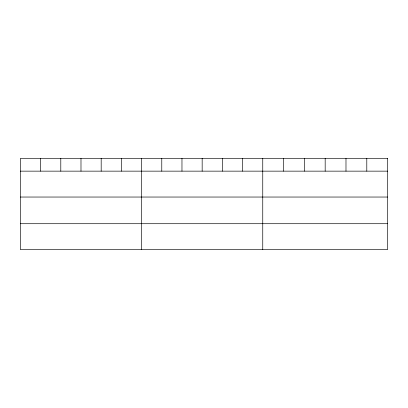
<?xml version="1.0" encoding="UTF-8"?>
<svg xmlns="http://www.w3.org/2000/svg" width="408" height="408" viewBox="0 0 408 408"><rect width="100%" height="100%" fill="white"/><g stroke="black" fill="none" stroke-linecap="round" stroke-linejoin="round"><path stroke-width="0.61" d="M20.4 171.146L387.6 171.146M20.4 197.039L387.6 197.039M20.4 223.712L387.6 223.712M366.792 158.396L366.792 171.146M345.984 158.396L345.984 171.146M325.176 158.396L325.176 171.146M304.368 158.396L304.368 171.146M283.56 158.396L283.56 171.146M262.752 158.396L262.752 249.604M242.556 158.396L242.556 171.146M222.36 158.396L222.36 171.146M202.164 158.396L202.164 171.146M181.968 158.396L181.968 171.146M161.772 158.396L161.772 171.146M141.576 158.396L141.576 249.604M121.38 158.396L121.38 171.146M101.184 158.396L101.184 171.146M80.988 158.396L80.988 171.146M60.792 158.396L60.792 171.146M40.596 158.396L40.596 171.146M387.6 158.396L20.4 158.396L20.4 249.604L387.6 249.604L387.6 158.396"/></g></svg>
